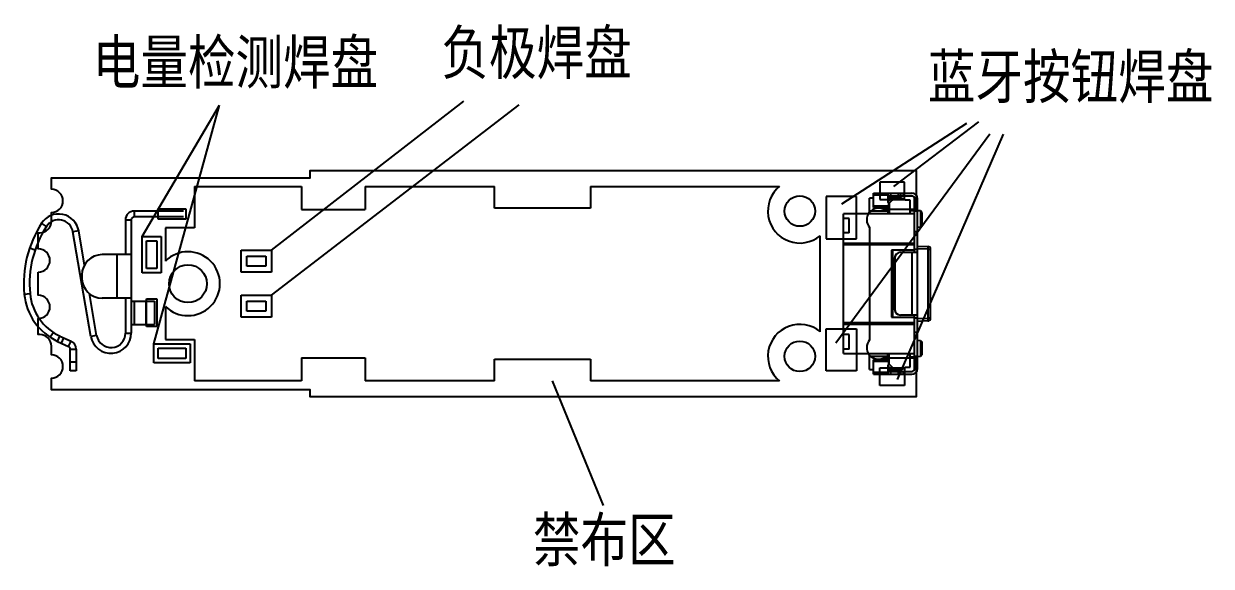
# Model space of a CAD drawing. Header units: millimetres. Extents: x 14.6 to 57.5, y -3.2 to 59.
# Drawn here: x 16.68 to 57.53, y -3.2 to 15.48 of the extents above; entities that cross this region are included whole.
import ezdxf

# ---------------------------------------------------------------- set-up
doc = ezdxf.new("R2010")
doc.units = ezdxf.units.MM
doc.header["$LTSCALE"] = 16.335
doc.layers.get('0').update_dxf_attribs({"linetype": 'CONTINUOUS'})
for name, color, linetype in [('limit_line', 140, 'CONTINUOUS'), ('pad', 31, 'CONTINUOUS'), ('POSITIVE_PLATE_BLE', 6, 'CONTINUOUS'), ('SKSNLA_switch', 2, 'CONTINUOUS')]:
    doc.layers.add(name, color=color, linetype=linetype)
doc.styles.get("Standard").update_dxf_attribs({"font": 'txt', "width": 0.8})

msp = doc.modelspace()

# ---------------------------------------------------------------- linework, layer by layer
for p, q in [((20.755, 8.153), (23.419, 12.677)), ((21.155, 4.453), (23.419, 12.677)), ((25.205, 7.678), (31.823, 12.815)), ((25.205, 6.128), (33.725, 12.689)), ((44.822, 9.279), (49.123, 12.059)), ((46.619, 9.87), (49.541, 12.105)), ((44.622, 4.487), (49.919, 11.687)), ((46.735, 3.227), (50.388, 11.671)), ((21.305, 8.753), (21.305, 9.103)), ((21.305, 9.103), (22.255, 9.103)), ((22.255, 9.103), (22.255, 8.753)), ((22.255, 8.753), (21.305, 8.753)), ((20.905, 7.053), (20.905, 8.003)), ((20.905, 8.003), (21.255, 8.003)), ((21.255, 8.003), (21.255, 7.053)), ((24.355, 7.128), (24.355, 7.478)), ((24.355, 7.478), (25.005, 7.478)), ((25.005, 7.478), (25.005, 7.128)), ((21.255, 7.053), (20.905, 7.053)), ((25.005, 7.128), (24.355, 7.128)), ((20.905, 5.053), (20.905, 6.003)), ((20.905, 6.003), (21.255, 6.003)), ((21.255, 6.003), (21.255, 5.053)), ((24.355, 5.578), (24.355, 5.928)), ((24.355, 5.928), (25.005, 5.928)), ((21.255, 5.053), (20.905, 5.053)), ((21.305, 3.953), (21.305, 4.303)), ((21.305, 4.303), (22.255, 4.303)), ((22.255, 4.303), (22.255, 3.953)), ((22.255, 3.953), (21.305, 3.953)), ((46.13, 3.628), (46.98, 3.628)), ((46.13, 3.028), (46.13, 3.628)), ((46.98, 3.628), (46.98, 3.028)), ((34.857, 3.184), (36.612, -1.113)), ((46.98, 3.028), (46.13, 3.028))]:
    msp.add_line(p, q)
msp.add_lwpolyline([(17.18, 6.928, 1), (17.18, 7.728), (17.18, 8.278), (17.23, 8.278, 0.414214), (17.63, 8.678), (17.63, 8.978, 1), (17.63, 9.778), (17.63, 10.178), (26.53, 10.178), (26.53, 10.428), (47.38, 10.428), (47.38, 9.078), (46.274, 9.078, 0.841815), (45.78, 8.463), (45.78, 4.592, 0.841815), (46.274, 3.978), (47.38, 3.978), (47.38, 2.628), (26.53, 2.628), (26.53, 2.878), (17.63, 2.878), (17.63, 3.278, 1), (17.63, 4.078), (17.63, 4.378, 0.414214), (17.23, 4.778), (17.18, 4.778), (17.18, 5.328, 1), (17.18, 6.128)], format="xyb", close=True)
for centre, radius in [((43.38, 9.028), 0.525), ((22.33, 6.528), 0.65), ((43.38, 4.028), 0.525)]:
    msp.add_circle(centre, radius)
at = {"layer": 'limit_line'}
for p, q in [((22.555, 9.878), (22.555, 8.453)), ((22.555, 9.878), (26.23, 9.878)), ((26.23, 9.878), (26.23, 9.078)), ((28.43, 9.878), (28.43, 9.078)), ((28.43, 9.878), (32.88, 9.878)), ((32.88, 9.127), (32.88, 9.878)), ((36.18, 9.878), (36.18, 9.127)), ((36.18, 9.878), (42.682, 9.878)), ((26.23, 9.078), (28.43, 9.078)), ((36.18, 9.127), (32.88, 9.127)), ((21.555, 8.453), (21.555, 7.308)), ((22.555, 8.453), (21.555, 8.453)), ((44.08, 4.876), (44.08, 8.179)), ((21.555, 5.747), (21.555, 4.603)), ((21.555, 4.603), (22.555, 4.603)), ((22.555, 4.603), (22.555, 3.178)), ((26.23, 3.978), (26.23, 3.178)), ((26.23, 3.978), (28.43, 3.978)), ((28.43, 3.978), (28.43, 3.178)), ((32.88, 3.928), (36.18, 3.928)), ((32.88, 3.178), (32.88, 3.928)), ((36.18, 3.928), (36.18, 3.178)), ((26.23, 3.178), (22.555, 3.178)), ((32.88, 3.178), (28.43, 3.178)), ((42.682, 3.178), (36.18, 3.178))]:
    msp.add_line(p, q, dxfattribs=at)
for centre, start, end in [((43.38, 9.028), 129.4006, 309.5212), ((22.33, 6.528), 225.2072, 134.7928), ((43.38, 4.028), 50.4788, 230.5994)]:
    msp.add_arc(centre, 1.1, start, end, dxfattribs=at)
at = {"layer": 'pad'}
for p, q in [((46.98, 10.028), (46.13, 10.028)), ((46.13, 10.028), (46.13, 9.428)), ((46.98, 9.428), (46.98, 10.028)), ((45.33, 9.528), (44.28, 9.528)), ((44.28, 9.528), (44.28, 8.078)), ((45.33, 8.078), (45.33, 9.528)), ((46.13, 9.428), (46.98, 9.428)), ((20.755, 6.903), (20.755, 8.153)), ((20.755, 8.153), (21.405, 8.153)), ((21.405, 8.153), (21.405, 6.903)), ((44.28, 8.078), (45.33, 8.078)), ((24.155, 6.928), (24.155, 7.678)), ((24.155, 7.678), (25.205, 7.678)), ((25.205, 7.678), (25.205, 6.928)), ((21.405, 6.903), (20.755, 6.903)), ((25.205, 6.928), (24.155, 6.928)), ((24.155, 5.378), (24.155, 6.128)), ((24.155, 6.128), (25.205, 6.128)), ((25.005, 5.928), (25.005, 5.578)), ((25.205, 6.128), (25.205, 5.378)), ((25.205, 5.378), (24.155, 5.378)), ((25.005, 5.578), (24.355, 5.578)), ((44.28, 4.978), (45.33, 4.978)), ((44.28, 3.528), (44.28, 4.978)), ((45.33, 4.978), (45.33, 3.528)), ((21.155, 3.803), (21.155, 4.453)), ((21.155, 4.453), (22.405, 4.453)), ((22.405, 4.453), (22.405, 3.803)), ((22.405, 3.803), (21.155, 3.803)), ((45.33, 3.528), (44.28, 3.528))]:
    msp.add_line(p, q, dxfattribs=at)
at = {"layer": 'POSITIVE_PLATE_BLE'}
for p, q in [((20.48, 9.028), (20.48, 8.828)), ((22.18, 9.028), (20.48, 9.028)), ((17.46, 8.498), (17.291, 8.607)), ((20.18, 8.728), (20.18, 7.528)), ((20.18, 8.728), (20.38, 8.728)), ((20.38, 8.728), (20.38, 4.828)), ((22.18, 8.828), (20.48, 8.828)), ((18.57, 8.346), (18.373, 8.312)), ((18.99, 4.71), (18.373, 8.312)), ((18.772, 7.168), (18.57, 8.346)), ((17.068, 7.683), (16.879, 7.747)), ((20.38, 7.528), (19.38, 7.528)), ((19.88, 7.528), (19.88, 6.028)), ((18.68, 6.828), (18.68, 6.728)), ((16.697, 6.169), (16.896, 6.188)), ((19.187, 4.743), (18.94, 6.188)), ((20.38, 6.028), (19.38, 6.028)), ((20.18, 6.028), (20.18, 4.828)), ((20.38, 5.928), (21.18, 5.928)), ((20.48, 5.928), (20.48, 5.128)), ((20.88, 5.928), (20.88, 5.128)), ((21.18, 5.928), (21.18, 5.128)), ((20.38, 5.128), (21.18, 5.128)), ((17.7, 4.852), (17.59, 4.684)), ((17.843, 4.543), (17.927, 4.725)), ((17.843, 4.543), (18.222, 4.366)), ((17.927, 4.725), (18.307, 4.548)), ((17.975, 4.482), (18.059, 4.663)), ((18.222, 4.366), (18.307, 4.548)), ((19.187, 4.743), (18.99, 4.71)), ((20.18, 4.828), (20.38, 4.828)), ((18.28, 3.528), (18.28, 4.276)), ((18.28, 4.276), (18.48, 4.276)), ((18.48, 4.276), (18.48, 3.528)), ((18.48, 3.828), (18.28, 3.828)), ((18.48, 3.528), (18.28, 3.528))]:
    msp.add_line(p, q, dxfattribs=at)
for centre, radius, start, end in [((20.48, 8.728), 0.3, 90, 180), ((20.52, 6.528), 3.84, 147.2209, 185.3592), ((17.88, 8.228), 0.7, 9.722, 147.2209), ((17.88, 8.228), 0.5, 9.722, 147.2209), ((20.48, 8.728), 0.1, 90, 180), ((20.52, 6.528), 3.64, 147.2209, 185.3592), ((19.38, 6.828), 0.7, 90, 180), ((19.38, 6.728), 0.7, 180, 270), ((18.688, 6.356), 2, 185.3592, 245), ((18.688, 6.356), 1.8, 185.3592, 245), ((18.18, 4.276), 0.3, 0, 65), ((19.68, 4.828), 0.7, 189.722, 0), ((19.68, 4.828), 0.5, 189.722, 0), ((18.18, 4.276), 0.1, 0, 65)]:
    msp.add_arc(centre, radius, start, end, dxfattribs=at)
at = {"layer": 'SKSNLA_switch'}
for p, q in [((45.91, 9.478), (45.78, 9.478)), ((45.78, 8.928), (45.78, 9.478)), ((45.91, 9.648), (47.23, 9.648)), ((45.91, 9.153), (45.91, 9.648)), ((45.91, 9.583), (46.41, 9.583)), ((46.41, 9.648), (46.41, 9.359)), ((46.41, 9.548), (47.23, 9.548)), ((46.871, 9.478), (46.41, 9.478)), ((46.411, 9.351), (46.522, 9.478)), ((46.635, 9.478), (46.456, 9.303)), ((46.51, 9.548), (46.51, 9.648)), ((46.76, 9.648), (46.76, 9.548)), ((46.859, 9.548), (46.859, 9.648)), ((47.01, 9.398), (46.871, 9.478)), ((46.94, 9.648), (46.94, 9.548)), ((46.958, 9.428), (46.98, 9.428)), ((46.98, 9.428), (46.98, 9.548)), ((47.18, 9.398), (47.01, 9.398)), ((47.18, 8.928), (47.18, 9.398)), ((47.33, 7.678), (47.33, 9.448)), ((47.43, 9.398), (47.33, 9.398)), ((47.43, 3.608), (47.43, 9.448)), ((46.411, 9.028), (45.78, 9.028)), ((45.91, 9.203), (46.43, 9.203)), ((45.91, 9.153), (46.43, 9.153)), ((46.392, 9.153), (46.411, 9.028)), ((46.411, 9.028), (46.411, 8.928)), ((46.43, 9.307), (46.43, 9.153)), ((46.43, 9.303), (46.456, 9.303)), ((46.456, 9.303), (46.456, 8.928)), ((47.33, 9.078), (47.18, 9.078)), ((47.18, 9.048), (47.33, 9.048)), ((47.43, 9.348), (47.33, 9.348)), ((47.33, 9.248), (47.43, 9.248)), ((47.43, 9.128), (47.33, 9.128)), ((47.43, 9.028), (47.33, 9.028)), ((47.53, 9.033), (47.431, 9.04)), ((47.58, 8.983), (47.53, 9.033)), ((47.53, 9.033), (47.53, 8.483)), ((47.33, 8.928), (44.88, 8.928)), ((44.88, 4.128), (44.88, 8.928)), ((45.08, 8.778), (44.88, 8.778)), ((45.08, 8.278), (45.08, 8.778)), ((47.58, 8.983), (47.58, 8.533)), ((45.08, 8.278), (44.88, 8.278)), ((47.43, 8.308), (47.33, 8.308)), ((47.33, 8.208), (47.43, 8.208)), ((47.43, 8.475), (47.53, 8.483)), ((47.53, 8.483), (47.58, 8.533)), ((44.88, 7.928), (47.33, 7.928)), ((44.88, 7.878), (47.33, 7.878)), ((47.43, 7.824), (47.784, 7.811)), ((47.33, 7.678), (46.53, 7.678)), ((46.53, 7.678), (46.53, 5.378)), ((46.565, 7.492), (46.53, 7.492)), ((46.565, 7.678), (46.565, 5.378)), ((46.64, 7.408), (46.644, 7.408)), ((46.64, 7.408), (46.64, 5.648)), ((46.644, 7.408), (46.644, 5.648)), ((46.844, 7.608), (47.43, 7.608)), ((47.237, 7.608), (47.237, 5.448)), ((47.43, 7.708), (47.33, 7.708)), ((47.33, 7.608), (47.33, 7.677)), ((47.784, 7.711), (47.43, 7.724)), ((47.784, 7.711), (47.88, 7.711)), ((47.784, 7.711), (47.784, 5.344)), ((47.88, 5.344), (47.88, 7.711)), ((46.53, 7.351), (46.565, 7.351)), ((46.565, 5.705), (46.53, 5.705)), ((46.53, 5.563), (46.565, 5.563)), ((46.53, 5.378), (47.33, 5.378)), ((46.644, 5.648), (46.64, 5.648)), ((47.43, 5.448), (46.844, 5.448)), ((47.33, 5.379), (47.33, 5.448)), ((47.33, 3.608), (47.33, 5.378)), ((47.33, 5.348), (47.43, 5.348)), ((47.43, 5.331), (47.784, 5.344)), ((47.88, 5.344), (47.784, 5.344)), ((47.33, 5.178), (44.88, 5.178)), ((47.33, 5.128), (44.88, 5.128)), ((47.784, 5.244), (47.43, 5.231)), ((45.08, 4.778), (44.88, 4.778)), ((45.08, 4.278), (45.08, 4.778)), ((47.43, 4.848), (47.33, 4.848)), ((47.33, 4.748), (47.43, 4.748)), ((47.43, 4.58), (47.53, 4.573)), ((47.53, 4.573), (47.58, 4.523)), ((47.53, 4.573), (47.53, 4.023)), ((47.58, 4.523), (47.58, 4.073)), ((45.08, 4.278), (44.88, 4.278)), ((44.88, 4.128), (47.33, 4.128)), ((45.78, 3.578), (45.78, 4.128)), ((46.411, 4.028), (46.411, 4.128)), ((46.456, 3.753), (46.456, 4.128)), ((47.18, 3.658), (47.18, 4.128)), ((45.78, 4.028), (46.411, 4.028)), ((46.43, 3.902), (45.91, 3.902)), ((45.91, 3.408), (45.91, 3.902)), ((46.43, 3.852), (45.91, 3.852)), ((46.411, 4.028), (46.392, 3.902)), ((46.41, 3.696), (46.41, 3.408)), ((46.522, 3.578), (46.411, 3.705)), ((46.43, 3.902), (46.43, 3.748)), ((46.456, 3.753), (46.43, 3.753)), ((46.456, 3.753), (46.635, 3.578)), ((47.18, 4.008), (47.33, 4.008)), ((47.33, 3.978), (47.18, 3.978)), ((47.33, 4.028), (47.43, 4.028)), ((47.33, 3.928), (47.43, 3.928)), ((47.43, 3.808), (47.33, 3.808)), ((47.33, 3.708), (47.43, 3.708)), ((47.53, 4.023), (47.431, 4.015)), ((47.58, 4.073), (47.53, 4.023)), ((45.78, 3.578), (45.91, 3.578)), ((46.41, 3.473), (45.91, 3.473)), ((45.91, 3.408), (47.23, 3.408)), ((46.41, 3.578), (46.871, 3.578)), ((46.41, 3.508), (47.23, 3.508)), ((46.51, 3.408), (46.51, 3.508)), ((46.76, 3.508), (46.76, 3.408)), ((46.859, 3.408), (46.859, 3.508)), ((46.871, 3.578), (47.01, 3.658)), ((46.94, 3.508), (46.94, 3.408)), ((46.958, 3.628), (46.98, 3.628)), ((46.98, 3.628), (46.98, 3.508)), ((47.01, 3.658), (47.18, 3.658)), ((47.33, 3.658), (47.43, 3.658))]:
    msp.add_line(p, q, dxfattribs=at)
for centre, radius, start, end in [((47.23, 9.448), 0.2, 0, 90), ((47.23, 9.448), 0.1, 0, 90), ((47.78, 7.711), 0.1, 0, 87.9174), ((46.84, 7.408), 0.2, 90.0202, 180.0183), ((46.844, 7.408), 0.2, 90.0202, 180.0183), ((46.84, 5.648), 0.2, 179.9811, 269.9803), ((46.844, 5.648), 0.2, 179.9811, 269.9803), ((47.78, 5.344), 0.1, 272.0826, 0), ((47.23, 3.608), 0.2, 270, 0), ((47.23, 3.608), 0.1, 270, 0)]:
    msp.add_arc(centre, radius, start, end, dxfattribs=at)
for points, knots in [([(46.42, 9.333), (46.417, 9.337), (46.412, 9.345), (46.41, 9.355), (46.41, 9.359)], [0, 0, 0, 0, 0.507567, 1, 1, 1, 1]), ([(46.43, 9.307), (46.43, 9.312), (46.428, 9.321), (46.423, 9.33), (46.42, 9.333)], [0, 0, 0, 0, 0.492375, 1, 1, 1, 1]), ([(47.784, 7.811), (47.784, 7.811), (47.784, 7.81), (47.784, 7.809), (47.784, 7.807), (47.785, 7.803), (47.785, 7.799), (47.785, 7.794), (47.785, 7.788), (47.785, 7.779), (47.785, 7.766), (47.785, 7.749), (47.784, 7.731), (47.784, 7.718), (47.784, 7.711)], [0, 0, 0, 0, 0.005969, 0.020742, 0.044751, 0.077866, 0.119804, 0.170181, 0.228522, 0.294276, 0.445453, 0.617957, 0.805196, 1, 1, 1, 1]), ([(47.784, 5.344), (47.784, 5.338), (47.784, 5.325), (47.785, 5.306), (47.785, 5.289), (47.785, 5.276), (47.785, 5.267), (47.785, 5.261), (47.785, 5.256), (47.785, 5.252), (47.784, 5.249), (47.784, 5.246), (47.784, 5.245), (47.784, 5.244), (47.784, 5.244)], [0, 0, 0, 0, 0.194801, 0.382025, 0.554521, 0.705699, 0.771455, 0.829801, 0.880181, 0.922124, 0.955243, 0.979255, 0.99403, 1, 1, 1, 1]), ([(46.41, 3.696), (46.41, 3.701), (46.412, 3.71), (46.417, 3.719), (46.42, 3.722)], [0, 0, 0, 0, 0.492375, 1, 1, 1, 1]), ([(46.42, 3.722), (46.423, 3.726), (46.428, 3.734), (46.43, 3.744), (46.43, 3.748)], [0, 0, 0, 0, 0.507567, 1, 1, 1, 1])]:
    msp.add_open_spline(points, degree=3, knots=knots, dxfattribs=at)

# ---------------------------------------------------------------- texts
at = {"char_height": 1.5, "attachment_point": 1}
for s, width, insert in [('{\\fSimSun|b0|i0|c134|p2;电量检测焊盘}', 11.18911, (19.055, 14.909)), ('{\\fSimSun|b0|i0|c134|p2;负极焊盘}', 6.98082, (31.049, 15.239)), ('{\\fSimSun|b0|i0|c134|p2;蓝牙按钮焊盘}', 11.18911, (47.785, 14.411)), ('{\\fSimSun|b0|i0|c134|p2;禁布区}', 6.98082, (34.198, -1.535))]:
    msp.add_mtext_dynamic_manual_height_columns(s, width=width, gutter_width=1, heights=[0], dxfattribs=dict(at, insert=insert))

doc.saveas('drawing.dxf')
